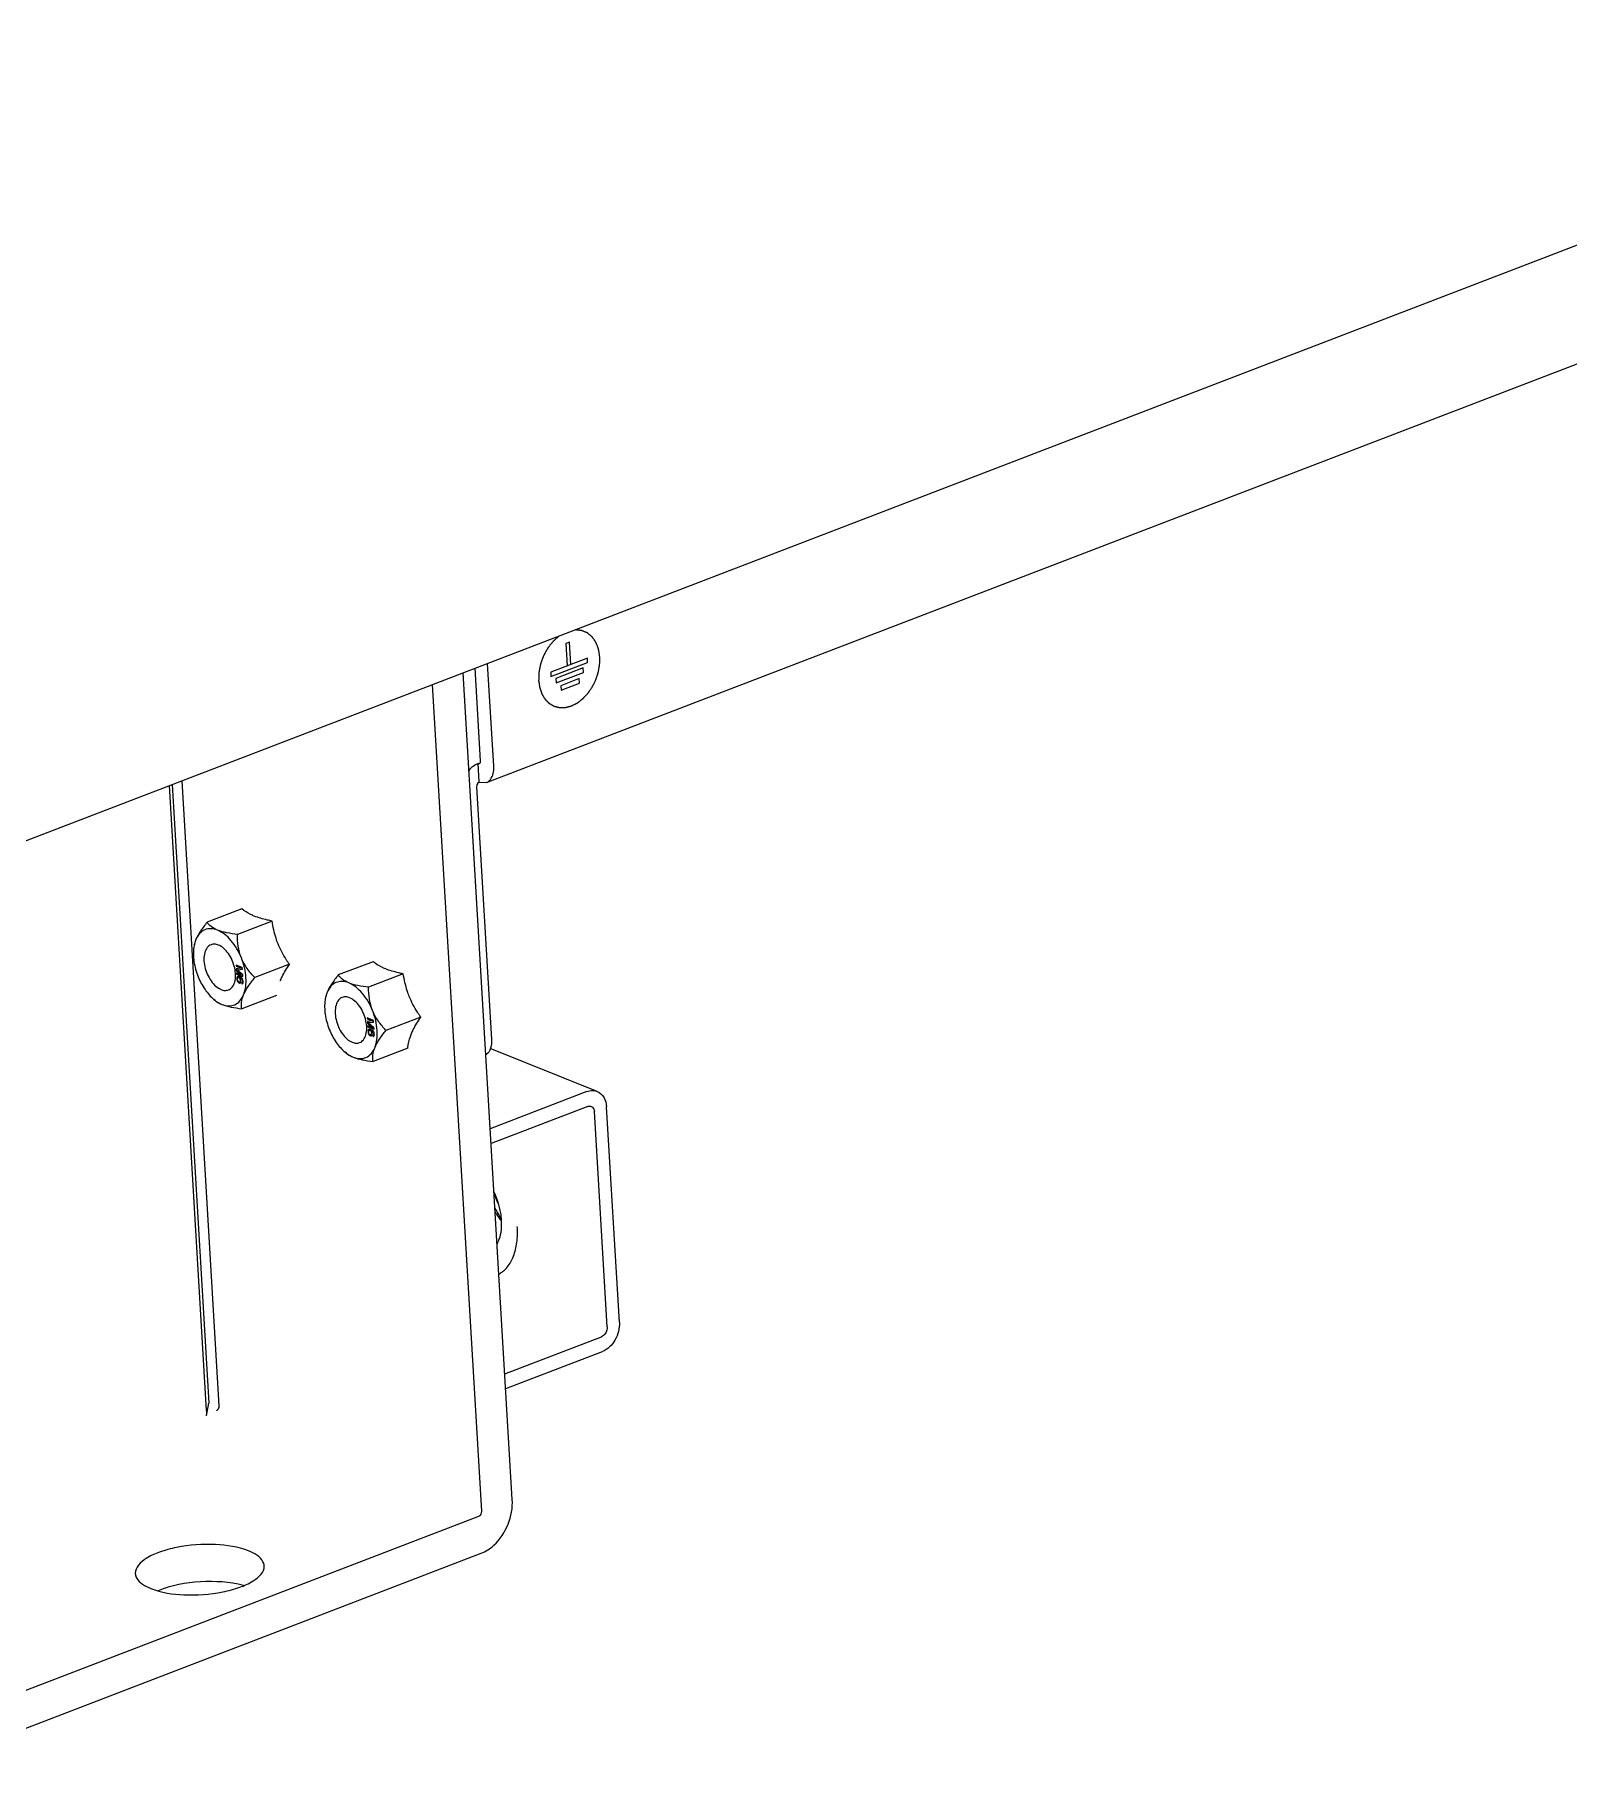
# Model space of a CAD drawing. Header units: inches. Extents: x -4705 to 38647, y 7098 to 31800.
# Drawn here: x 18490.3 to 18642.4, y 23756.8 to 23927.7 of the extents above; entities that cross this region are included whole.
import ezdxf

# ---------------------------------------------------------------- set-up
doc = ezdxf.new("R2010")
doc.units = ezdxf.units.IN
doc.header["$LTSCALE"] = 10
doc.header["$MEASUREMENT"] = 0
doc.layers.get('0').update_dxf_attribs({"lineweight": 0})

msp = doc.modelspace()

# ---------------------------------------------------------------- linework, layer by layer
at = {"color": 7, "linetype": 'Continuous'}
for p, q in [((19137.37, 24096.551), (18486.401, 23846.589)), ((18535.144, 23853.552), (19063.677, 24056.501)), ((18543.359, 23867.464), (18542.995, 23867.324)), ((18542.995, 23867.324), (18543.126, 23865.115)), ((18543.49, 23865.255), (18543.359, 23867.464)), ((18534.543, 23855.688), (18533.998, 23864.866)), ((18535.844, 23855.165), (18535.239, 23865.343)), ((18545.126, 23865.884), (18541.49, 23864.487)), ((18541.516, 23864.045), (18545.153, 23865.442)), ((18544.72, 23864.899), (18541.992, 23863.852)), ((18544.746, 23864.457), (18544.72, 23864.899)), ((18545.153, 23865.442), (18545.126, 23865.884)), ((18534.656, 23781.286), (18529.784, 23863.248)), ((18537.687, 23782.45), (18532.815, 23864.412)), ((18541.49, 23864.487), (18541.516, 23864.045)), ((18541.992, 23863.852), (18542.019, 23863.41)), ((18542.019, 23863.41), (18544.746, 23864.457)), ((18544.318, 23863.841), (18542.499, 23863.143)), ((18542.499, 23863.143), (18542.526, 23862.701)), ((18542.526, 23862.701), (18544.344, 23863.399)), ((18544.344, 23863.399), (18544.318, 23863.841)), ((18534.305, 23855.425), (18534.427, 23855.42)), ((18534.415, 23853.584), (18534.305, 23855.425)), ((18534.427, 23855.42), (18534.52, 23855.518)), ((18534.52, 23855.518), (18534.543, 23855.688)), ((18507.386, 23791.264), (18503.703, 23853.233)), ((18503.974, 23853.337), (18507.62, 23791.99)), ((18508.641, 23791.746), (18504.958, 23853.715)), ((18534.133, 23853.1), (18535.621, 23828.067)), ((18534.415, 23853.584), (18535.144, 23853.552)), ((18510.872, 23841.009), (18507.434, 23839.688)), ((18513.876, 23839.801), (18510.438, 23838.48)), ((18523.88, 23835.778), (18520.441, 23834.458)), ((18510.922, 23835.186), (18510.298, 23835.437)), ((18510.298, 23835.437), (18510.305, 23835.327)), ((18510.305, 23835.327), (18510.317, 23835.331)), ((18510.305, 23835.327), (18510.796, 23835.129)), ((18510.311, 23835.432), (18510.317, 23835.331)), ((18510.317, 23835.331), (18510.808, 23835.134)), ((18510.796, 23835.129), (18510.32, 23835.069)), ((18510.32, 23835.069), (18510.329, 23834.922)), ((18510.329, 23834.922), (18510.341, 23834.926)), ((18510.329, 23834.922), (18510.835, 23834.466)), ((18510.332, 23835.07), (18510.341, 23834.926)), ((18510.341, 23834.926), (18510.848, 23834.471)), ((18510.835, 23834.466), (18510.344, 23834.664)), ((18510.344, 23834.664), (18510.35, 23834.554)), ((18510.35, 23834.554), (18510.363, 23834.558)), ((18510.35, 23834.554), (18510.975, 23834.303)), ((18510.357, 23834.659), (18510.363, 23834.558)), ((18510.363, 23834.558), (18510.974, 23834.312)), ((18510.385, 23834.198), (18510.377, 23834.112)), ((18510.377, 23834.112), (18510.389, 23834.116)), ((18510.377, 23834.112), (18510.382, 23834.02)), ((18510.382, 23834.02), (18510.394, 23834.024)), ((18510.382, 23834.02), (18510.401, 23833.922)), ((18510.419, 23834.275), (18510.385, 23834.198)), ((18510.385, 23834.198), (18510.397, 23834.203)), ((18510.397, 23834.203), (18510.389, 23834.116)), ((18510.389, 23834.116), (18510.394, 23834.024)), ((18510.391, 23834.969), (18510.932, 23835.02)), ((18510.391, 23834.969), (18510.403, 23834.973)), ((18510.965, 23834.468), (18510.391, 23834.969)), ((18510.394, 23834.024), (18510.413, 23833.927)), ((18510.431, 23834.279), (18510.397, 23834.203)), ((18510.401, 23833.922), (18510.413, 23833.927)), ((18510.401, 23833.922), (18510.446, 23833.814)), ((18510.403, 23834.973), (18510.932, 23835.024)), ((18510.413, 23833.927), (18510.458, 23833.819)), ((18510.469, 23834.308), (18510.419, 23834.275)), ((18510.419, 23834.275), (18510.431, 23834.279)), ((18510.476, 23834.309), (18510.431, 23834.279)), ((18510.442, 23834.104), (18510.452, 23834.153)), ((18510.45, 23833.975), (18510.442, 23834.104)), ((18510.466, 23833.914), (18510.45, 23833.975)), ((18510.452, 23834.153), (18510.475, 23834.198)), ((18510.496, 23833.848), (18510.466, 23833.914)), ((18510.533, 23834.318), (18510.469, 23834.308)), ((18510.475, 23834.198), (18510.513, 23834.219)), ((18510.513, 23834.219), (18510.525, 23834.223)), ((18510.513, 23834.219), (18510.552, 23834.221)), ((18510.525, 23834.223), (18510.564, 23834.226)), ((18510.625, 23834.299), (18510.533, 23834.318)), ((18510.552, 23834.221), (18510.564, 23834.226)), ((18510.552, 23834.221), (18510.592, 23834.205)), ((18510.564, 23834.226), (18510.604, 23834.21)), ((18510.592, 23834.205), (18510.604, 23834.21)), ((18510.592, 23834.205), (18510.633, 23834.171)), ((18510.604, 23834.21), (18510.645, 23834.175)), ((18510.718, 23834.262), (18510.625, 23834.299)), ((18510.633, 23834.171), (18510.645, 23834.175)), ((18510.633, 23834.171), (18510.661, 23834.123)), ((18510.645, 23834.175), (18510.673, 23834.128)), ((18510.661, 23834.123), (18510.673, 23834.128)), ((18510.661, 23834.123), (18510.691, 23834.057)), ((18510.673, 23834.128), (18510.703, 23834.062)), ((18510.691, 23834.057), (18510.703, 23834.062)), ((18510.691, 23834.057), (18510.708, 23833.997)), ((18510.697, 23834.181), (18510.709, 23834.185)), ((18510.697, 23834.181), (18510.723, 23834.17)), ((18510.756, 23834.049), (18510.697, 23834.181)), ((18510.703, 23834.062), (18510.72, 23834.001)), ((18510.708, 23833.997), (18510.72, 23834.001)), ((18510.708, 23833.997), (18510.715, 23833.868)), ((18510.709, 23834.185), (18510.735, 23834.175)), ((18510.812, 23834.206), (18510.718, 23834.262)), ((18510.72, 23834.001), (18510.728, 23833.872)), ((18510.723, 23834.17), (18510.735, 23834.175)), ((18510.723, 23834.17), (18510.804, 23834.12)), ((18510.735, 23834.175), (18510.816, 23834.124)), ((18510.775, 23833.952), (18510.756, 23834.049)), ((18510.781, 23833.86), (18510.775, 23833.952)), ((18510.796, 23835.129), (18510.808, 23835.134)), ((18510.804, 23834.12), (18510.816, 23834.124)), ((18510.804, 23834.12), (18510.845, 23834.085)), ((18510.881, 23834.143), (18510.812, 23834.206)), ((18510.816, 23834.124), (18510.857, 23834.09)), ((18510.835, 23834.466), (18510.848, 23834.471)), ((18510.845, 23834.085), (18510.857, 23834.09)), ((18510.845, 23834.085), (18510.887, 23834.032)), ((18510.857, 23834.09), (18510.899, 23834.037)), ((18510.937, 23834.066), (18510.881, 23834.143)), ((18510.887, 23834.032), (18510.899, 23834.037)), ((18510.887, 23834.032), (18510.917, 23833.966)), ((18510.899, 23834.037), (18510.929, 23833.971)), ((18510.917, 23833.966), (18510.929, 23833.971)), ((18510.917, 23833.966), (18510.934, 23833.906)), ((18510.932, 23835.02), (18510.922, 23835.186)), ((18510.929, 23833.971), (18510.946, 23833.911)), ((18510.934, 23833.906), (18510.946, 23833.911)), ((18510.934, 23833.906), (18510.94, 23833.795)), ((18510.982, 23833.958), (18510.937, 23834.066)), ((18510.946, 23833.911), (18510.952, 23833.8)), ((18510.975, 23834.303), (18510.965, 23834.468)), ((18511.001, 23833.861), (18510.982, 23833.958)), ((18515.597, 23835.516), (18512.158, 23834.195)), ((18526.883, 23834.571), (18523.445, 23833.25)), ((18510.446, 23833.814), (18510.458, 23833.819)), ((18510.446, 23833.814), (18510.503, 23833.738)), ((18510.458, 23833.819), (18510.515, 23833.742)), ((18510.538, 23833.795), (18510.496, 23833.848)), ((18510.503, 23833.738), (18510.515, 23833.742)), ((18510.503, 23833.738), (18510.571, 23833.674)), ((18510.515, 23833.742), (18510.583, 23833.679)), ((18510.579, 23833.761), (18510.538, 23833.795)), ((18510.571, 23833.674), (18510.583, 23833.679)), ((18510.571, 23833.674), (18510.638, 23833.648)), ((18510.619, 23833.745), (18510.579, 23833.761)), ((18510.583, 23833.679), (18510.65, 23833.652)), ((18510.658, 23833.747), (18510.619, 23833.745)), ((18510.638, 23833.648), (18510.702, 23833.658)), ((18510.638, 23833.648), (18510.65, 23833.652)), ((18510.65, 23833.652), (18510.702, 23833.66)), ((18510.682, 23833.773), (18510.658, 23833.747)), ((18510.658, 23833.747), (18510.67, 23833.752)), ((18510.694, 23833.778), (18510.67, 23833.752)), ((18510.705, 23833.818), (18510.682, 23833.773)), ((18510.682, 23833.773), (18510.694, 23833.778)), ((18510.718, 23833.823), (18510.694, 23833.778)), ((18510.702, 23833.658), (18510.739, 23833.697)), ((18510.715, 23833.868), (18510.705, 23833.818)), ((18510.705, 23833.818), (18510.718, 23833.823)), ((18510.715, 23833.868), (18510.728, 23833.872)), ((18510.728, 23833.872), (18510.718, 23833.823)), ((18510.739, 23833.697), (18510.773, 23833.773)), ((18510.773, 23833.773), (18510.781, 23833.86)), ((18510.907, 23833.701), (18510.869, 23833.68)), ((18510.869, 23833.68), (18510.881, 23833.685)), ((18510.869, 23833.68), (18510.875, 23833.588)), ((18510.875, 23833.588), (18510.887, 23833.593)), ((18510.875, 23833.588), (18510.913, 23833.591)), ((18514.314, 23832.438), (18510.875, 23831.118)), ((18510.919, 23833.706), (18510.881, 23833.685)), ((18510.881, 23833.685), (18510.887, 23833.593)), ((18510.887, 23833.593), (18510.92, 23833.595)), ((18510.93, 23833.746), (18510.907, 23833.701)), ((18510.907, 23833.701), (18510.919, 23833.706)), ((18510.913, 23833.591), (18510.963, 23833.624)), ((18510.942, 23833.75), (18510.919, 23833.706)), ((18510.94, 23833.795), (18510.93, 23833.746)), ((18510.93, 23833.746), (18510.942, 23833.75)), ((18510.94, 23833.795), (18510.952, 23833.8)), ((18510.952, 23833.8), (18510.942, 23833.75)), ((18510.963, 23833.624), (18510.998, 23833.7)), ((18510.998, 23833.7), (18511.005, 23833.787)), ((18511.005, 23833.787), (18511.001, 23833.861)), ((18508.23, 23831.929), (18508.11, 23832.028)), ((18523.93, 23829.956), (18523.305, 23830.207)), ((18523.305, 23830.207), (18523.312, 23830.097)), ((18523.312, 23830.097), (18523.324, 23830.101)), ((18523.312, 23830.097), (18523.803, 23829.899)), ((18523.318, 23830.202), (18523.324, 23830.101)), ((18523.324, 23830.101), (18523.816, 23829.904)), ((18523.803, 23829.899), (18523.327, 23829.839)), ((18523.327, 23829.839), (18523.336, 23829.692)), ((18523.336, 23829.692), (18523.348, 23829.696)), ((18523.336, 23829.692), (18523.843, 23829.236)), ((18523.34, 23829.84), (18523.348, 23829.696)), ((18523.348, 23829.696), (18523.855, 23829.241)), ((18523.843, 23829.236), (18523.351, 23829.434)), ((18523.351, 23829.434), (18523.358, 23829.324)), ((18523.358, 23829.324), (18523.37, 23829.328)), ((18523.358, 23829.324), (18523.982, 23829.072)), ((18523.364, 23829.429), (18523.37, 23829.328)), ((18523.37, 23829.328), (18523.982, 23829.082)), ((18523.392, 23828.968), (18523.384, 23828.882)), ((18523.384, 23828.882), (18523.396, 23828.886)), ((18523.384, 23828.882), (18523.39, 23828.79)), ((18523.39, 23828.79), (18523.402, 23828.794)), ((18523.39, 23828.79), (18523.408, 23828.692)), ((18523.426, 23829.044), (18523.392, 23828.968)), ((18523.392, 23828.968), (18523.404, 23828.973)), ((18523.404, 23828.973), (18523.396, 23828.886)), ((18523.396, 23828.886), (18523.402, 23828.794)), ((18523.398, 23829.739), (18523.94, 23829.79)), ((18523.398, 23829.739), (18523.41, 23829.743)), ((18523.972, 23829.238), (18523.398, 23829.739)), ((18523.402, 23828.794), (18523.42, 23828.697)), ((18523.438, 23829.049), (18523.404, 23828.973)), ((18523.41, 23829.743), (18523.939, 23829.794)), ((18523.476, 23829.078), (18523.426, 23829.044)), ((18523.426, 23829.044), (18523.438, 23829.049)), ((18523.483, 23829.079), (18523.438, 23829.049)), ((18523.449, 23828.873), (18523.459, 23828.923)), ((18523.457, 23828.745), (18523.449, 23828.873)), ((18523.459, 23828.923), (18523.483, 23828.968)), ((18523.54, 23829.088), (18523.476, 23829.078)), ((18523.483, 23828.968), (18523.52, 23828.989)), ((18523.52, 23828.989), (18523.533, 23828.993)), ((18523.52, 23828.989), (18523.559, 23828.991)), ((18523.533, 23828.993), (18523.571, 23828.996)), ((18523.632, 23829.069), (18523.54, 23829.088)), ((18523.559, 23828.991), (18523.571, 23828.996)), ((18523.559, 23828.991), (18523.599, 23828.975)), ((18523.571, 23828.996), (18523.611, 23828.98)), ((18523.599, 23828.975), (18523.611, 23828.98)), ((18523.599, 23828.975), (18523.64, 23828.941)), ((18523.611, 23828.98), (18523.652, 23828.945)), ((18523.725, 23829.032), (18523.632, 23829.069)), ((18523.64, 23828.941), (18523.652, 23828.945)), ((18523.64, 23828.941), (18523.669, 23828.893)), ((18523.652, 23828.945), (18523.681, 23828.898)), ((18523.669, 23828.893), (18523.681, 23828.898)), ((18523.669, 23828.893), (18523.699, 23828.827)), ((18523.681, 23828.898), (18523.711, 23828.832)), ((18523.699, 23828.827), (18523.711, 23828.832)), ((18523.699, 23828.827), (18523.715, 23828.767)), ((18523.704, 23828.951), (18523.716, 23828.955)), ((18523.704, 23828.951), (18523.731, 23828.94)), ((18523.764, 23828.819), (18523.704, 23828.951)), ((18523.711, 23828.832), (18523.727, 23828.771)), ((18523.715, 23828.767), (18523.727, 23828.771)), ((18523.715, 23828.767), (18523.723, 23828.638)), ((18523.716, 23828.955), (18523.743, 23828.945)), ((18523.819, 23828.976), (18523.725, 23829.032)), ((18523.727, 23828.771), (18523.735, 23828.642)), ((18523.731, 23828.94), (18523.743, 23828.945)), ((18523.731, 23828.94), (18523.812, 23828.89)), ((18523.743, 23828.945), (18523.824, 23828.894)), ((18523.783, 23828.722), (18523.764, 23828.819)), ((18523.803, 23829.899), (18523.816, 23829.904)), ((18523.812, 23828.89), (18523.824, 23828.894)), ((18523.812, 23828.89), (18523.852, 23828.855)), ((18523.888, 23828.913), (18523.819, 23828.976)), ((18523.824, 23828.894), (18523.865, 23828.86)), ((18523.843, 23829.236), (18523.855, 23829.241)), ((18523.852, 23828.855), (18523.865, 23828.86)), ((18523.852, 23828.855), (18523.895, 23828.802)), ((18523.865, 23828.86), (18523.907, 23828.807)), ((18523.944, 23828.836), (18523.888, 23828.913)), ((18523.895, 23828.802), (18523.907, 23828.807)), ((18523.895, 23828.802), (18523.924, 23828.736)), ((18523.907, 23828.807), (18523.937, 23828.741)), ((18523.94, 23829.79), (18523.93, 23829.956)), ((18523.99, 23828.728), (18523.944, 23828.836)), ((18523.982, 23829.072), (18523.972, 23829.238)), ((18528.604, 23830.285), (18525.166, 23828.965)), ((18523.408, 23828.692), (18523.42, 23828.697)), ((18523.408, 23828.692), (18523.454, 23828.584)), ((18523.42, 23828.697), (18523.466, 23828.589)), ((18523.454, 23828.584), (18523.466, 23828.589)), ((18523.454, 23828.584), (18523.51, 23828.508)), ((18523.474, 23828.684), (18523.457, 23828.745)), ((18523.466, 23828.589), (18523.522, 23828.512)), ((18523.504, 23828.618), (18523.474, 23828.684)), ((18523.546, 23828.565), (18523.504, 23828.618)), ((18523.51, 23828.508), (18523.522, 23828.512)), ((18523.51, 23828.508), (18523.579, 23828.444)), ((18523.522, 23828.512), (18523.591, 23828.449)), ((18523.586, 23828.531), (18523.546, 23828.565)), ((18523.579, 23828.444), (18523.591, 23828.449)), ((18523.579, 23828.444), (18523.645, 23828.417)), ((18523.626, 23828.515), (18523.586, 23828.531)), ((18523.591, 23828.449), (18523.657, 23828.422)), ((18523.665, 23828.517), (18523.626, 23828.515)), ((18523.645, 23828.417), (18523.709, 23828.428)), ((18523.645, 23828.417), (18523.657, 23828.422)), ((18523.657, 23828.422), (18523.709, 23828.43)), ((18523.689, 23828.543), (18523.665, 23828.517)), ((18523.665, 23828.517), (18523.677, 23828.522)), ((18523.702, 23828.548), (18523.677, 23828.522)), ((18523.713, 23828.588), (18523.689, 23828.543)), ((18523.689, 23828.543), (18523.702, 23828.548)), ((18523.725, 23828.593), (18523.702, 23828.548)), ((18523.709, 23828.428), (18523.746, 23828.467)), ((18523.723, 23828.638), (18523.713, 23828.588)), ((18523.713, 23828.588), (18523.725, 23828.593)), ((18523.723, 23828.638), (18523.735, 23828.642)), ((18523.735, 23828.642), (18523.725, 23828.593)), ((18523.746, 23828.467), (18523.78, 23828.543)), ((18523.78, 23828.543), (18523.788, 23828.629)), ((18523.788, 23828.629), (18523.783, 23828.722)), ((18523.914, 23828.471), (18523.877, 23828.45)), ((18523.877, 23828.45), (18523.889, 23828.455)), ((18523.877, 23828.45), (18523.882, 23828.358)), ((18523.882, 23828.358), (18523.894, 23828.363)), ((18523.882, 23828.358), (18523.921, 23828.361)), ((18527.321, 23827.208), (18523.883, 23825.888)), ((18523.926, 23828.476), (18523.889, 23828.455)), ((18523.889, 23828.455), (18523.894, 23828.363)), ((18523.894, 23828.363), (18523.927, 23828.365)), ((18523.938, 23828.516), (18523.914, 23828.471)), ((18523.914, 23828.471), (18523.926, 23828.476)), ((18523.921, 23828.361), (18523.971, 23828.394)), ((18523.924, 23828.736), (18523.937, 23828.741)), ((18523.924, 23828.736), (18523.941, 23828.676)), ((18523.95, 23828.52), (18523.926, 23828.476)), ((18523.937, 23828.741), (18523.953, 23828.68)), ((18523.948, 23828.565), (18523.938, 23828.516)), ((18523.938, 23828.516), (18523.95, 23828.52)), ((18523.941, 23828.676), (18523.953, 23828.68)), ((18523.941, 23828.676), (18523.948, 23828.565)), ((18523.948, 23828.565), (18523.96, 23828.57)), ((18523.96, 23828.57), (18523.95, 23828.52)), ((18523.953, 23828.68), (18523.96, 23828.57)), ((18523.971, 23828.394), (18524.005, 23828.47)), ((18524.008, 23828.631), (18523.99, 23828.728)), ((18524.005, 23828.47), (18524.013, 23828.557)), ((18524.013, 23828.557), (18524.008, 23828.631)), ((18546.11, 23822.909), (18535.504, 23827.173)), ((18521.237, 23826.699), (18521.118, 23826.798)), ((18545.083, 23822.891), (18535.501, 23819.212)), ((18545.17, 23821.418), (18535.589, 23817.739)), ((18547.089, 23799.563), (18545.82, 23820.915)), ((18548.302, 23800.029), (18547.033, 23821.38)), ((18536.946, 23794.915), (18546.527, 23798.594)), ((18537.033, 23793.443), (18546.615, 23797.122)), ((18507.377, 23790.74), (18507.62, 23791.99)), ((18481.382, 23760.453), (18534.375, 23780.802)), ((18481.601, 23756.772), (18534.594, 23777.12))]:
    msp.add_line(p, q, dxfattribs=at)
msp.add_lwpolyline([(18534.415, 23853.584), (18534.266, 23853.477), (18534.163, 23853.299), (18534.133, 23853.1)], dxfattribs=at)
for centre, radius, start, end in [((18543.656, 23815.299), 8.166, 197.53213, 206.77501), ((18541.53, 23814.087), 6.354, 218.80573, 219.37277)]:
    msp.add_arc(centre, radius, start, end, dxfattribs=at)
for points, knots in [([(18546.36, 23865.981), (18546.346, 23866.076), (18546.324, 23866.219), (18546.298, 23866.386), (18546.283, 23866.482), (18546.272, 23866.553), (18546.261, 23866.625), (18546.253, 23866.679), (18546.247, 23866.714), (18546.245, 23866.729), (18546.243, 23866.741), (18546.24, 23866.752), (18546.233, 23866.77), (18546.223, 23866.797), (18546.207, 23866.839), (18546.187, 23866.892), (18546.156, 23866.976), (18546.116, 23867.081), (18546.076, 23867.186), (18546.045, 23867.27), (18546.025, 23867.323), (18546.009, 23867.365), (18545.999, 23867.391), (18545.992, 23867.41), (18545.988, 23867.42), (18545.982, 23867.428), (18545.974, 23867.439), (18545.957, 23867.465), (18545.93, 23867.504), (18545.895, 23867.556), (18545.859, 23867.607), (18545.812, 23867.676), (18545.765, 23867.746), (18545.718, 23867.815), (18545.688, 23867.858), (18545.665, 23867.892), (18545.647, 23867.918), (18545.632, 23867.94), (18545.622, 23867.955), (18545.616, 23867.963), (18545.612, 23867.97), (18545.606, 23867.974), (18545.598, 23867.981), (18545.585, 23867.992), (18545.565, 23868.008), (18545.542, 23868.027), (18545.511, 23868.053), (18545.473, 23868.085), (18545.427, 23868.124), (18545.381, 23868.162), (18545.334, 23868.201), (18545.288, 23868.239), (18545.242, 23868.277), (18545.196, 23868.316), (18545.161, 23868.345), (18545.138, 23868.364), (18545.128, 23868.372), (18545.121, 23868.379), (18545.112, 23868.383), (18545.097, 23868.389), (18545.074, 23868.399), (18545.039, 23868.413), (18544.994, 23868.432), (18544.923, 23868.461), (18544.834, 23868.498), (18544.745, 23868.535), (18544.674, 23868.565), (18544.63, 23868.583), (18544.594, 23868.598), (18544.572, 23868.607), (18544.556, 23868.614), (18544.547, 23868.617), (18544.537, 23868.617), (18544.525, 23868.619), (18544.495, 23868.621), (18544.451, 23868.625), (18544.391, 23868.631), (18544.332, 23868.636), (18544.253, 23868.644), (18544.114, 23868.657), (18543.996, 23868.668), (18543.916, 23868.675)], [0, 0, 0, 0, 0.0625, 0.09375, 0.109375, 0.125, 0.140625, 0.15625, 0.1601562, 0.1640625, 0.1660156, 0.1679688, 0.171875, 0.1796875, 0.1875, 0.203125, 0.21875, 0.25, 0.28125, 0.296875, 0.3125, 0.3203125, 0.328125, 0.3320312, 0.3339844, 0.3359375, 0.3398438, 0.34375, 0.359375, 0.375, 0.390625, 0.40625, 0.4375, 0.453125, 0.46875, 0.4765625, 0.484375, 0.4921875, 0.4960938, 0.4980469, 0.5, 0.5019531, 0.5039062, 0.5078125, 0.515625, 0.5234375, 0.53125, 0.546875, 0.5625, 0.578125, 0.59375, 0.609375, 0.625, 0.640625, 0.65625, 0.6601562, 0.6640625, 0.6660156, 0.6679688, 0.671875, 0.6796875, 0.6875, 0.703125, 0.71875, 0.75, 0.78125, 0.796875, 0.8125, 0.8203125, 0.828125, 0.8320312, 0.8339844, 0.8359375, 0.8398438, 0.84375, 0.859375, 0.875, 0.890625, 0.90625, 0.9375, 1, 1, 1, 1]), ([(18542.321, 23868.062), (18542.247, 23867.997), (18542.136, 23867.898), (18542.007, 23867.784), (18541.933, 23867.718), (18541.877, 23867.669), (18541.822, 23867.619), (18541.78, 23867.583), (18541.752, 23867.558), (18541.738, 23867.546), (18541.725, 23867.533), (18541.709, 23867.512), (18541.689, 23867.487), (18541.656, 23867.446), (18541.616, 23867.395), (18541.551, 23867.313), (18541.471, 23867.212), (18541.39, 23867.11), (18541.325, 23867.028), (18541.285, 23866.977), (18541.252, 23866.937), (18541.232, 23866.911), (18541.216, 23866.891), (18541.205, 23866.874), (18541.196, 23866.856), (18541.176, 23866.821), (18541.147, 23866.769), (18541.107, 23866.699), (18541.068, 23866.629), (18541.016, 23866.535), (18540.963, 23866.441), (18540.911, 23866.348), (18540.872, 23866.278), (18540.839, 23866.219), (18540.816, 23866.178), (18540.803, 23866.155), (18540.793, 23866.138), (18540.787, 23866.118), (18540.777, 23866.093), (18540.76, 23866.047), (18540.736, 23865.983), (18540.708, 23865.906), (18540.67, 23865.803), (18540.632, 23865.7), (18540.594, 23865.597), (18540.566, 23865.52), (18540.537, 23865.443), (18540.516, 23865.385), (18540.501, 23865.346), (18540.494, 23865.327), (18540.488, 23865.308), (18540.483, 23865.282), (18540.477, 23865.249), (18540.466, 23865.197), (18540.453, 23865.132), (18540.433, 23865.028), (18540.407, 23864.897), (18540.381, 23864.767), (18540.36, 23864.663), (18540.347, 23864.598), (18540.337, 23864.546), (18540.331, 23864.513), (18540.325, 23864.487), (18540.324, 23864.468), (18540.323, 23864.448), (18540.322, 23864.409), (18540.32, 23864.351), (18540.318, 23864.274), (18540.316, 23864.196), (18540.312, 23864.093), (18540.307, 23863.912), (18540.302, 23863.757), (18540.299, 23863.653)], [0, 0, 0, 0, 0.0625, 0.09375, 0.109375, 0.125, 0.140625, 0.15625, 0.1601562, 0.1640625, 0.1679688, 0.171875, 0.1796875, 0.1875, 0.203125, 0.21875, 0.25, 0.28125, 0.296875, 0.3125, 0.3203125, 0.328125, 0.3320312, 0.3359375, 0.3398438, 0.34375, 0.359375, 0.375, 0.390625, 0.40625, 0.4375, 0.453125, 0.46875, 0.484375, 0.4921875, 0.4960938, 0.5, 0.5039062, 0.5078125, 0.515625, 0.53125, 0.546875, 0.5625, 0.59375, 0.609375, 0.625, 0.640625, 0.65625, 0.6601562, 0.6640625, 0.6679688, 0.671875, 0.6796875, 0.6875, 0.703125, 0.71875, 0.75, 0.78125, 0.796875, 0.8125, 0.8203125, 0.828125, 0.8320312, 0.8359375, 0.8398438, 0.84375, 0.859375, 0.875, 0.890625, 0.90625, 0.9375, 1, 1, 1, 1]), ([(18540.299, 23863.653), (18540.308, 23863.596), (18540.324, 23863.48), (18540.345, 23863.336), (18540.362, 23863.22), (18540.372, 23863.148), (18540.381, 23863.091), (18540.387, 23863.047), (18540.392, 23863.011), (18540.396, 23862.986), (18540.398, 23862.972), (18540.399, 23862.96), (18540.403, 23862.951), (18540.407, 23862.938), (18540.415, 23862.915), (18540.426, 23862.883), (18540.439, 23862.844), (18540.457, 23862.792), (18540.479, 23862.727), (18540.505, 23862.65), (18540.532, 23862.572), (18540.554, 23862.507), (18540.572, 23862.455), (18540.585, 23862.416), (18540.596, 23862.384), (18540.604, 23862.361), (18540.608, 23862.348), (18540.611, 23862.338), (18540.616, 23862.33), (18540.623, 23862.319), (18540.634, 23862.3), (18540.651, 23862.273), (18540.67, 23862.24), (18540.697, 23862.196), (18540.73, 23862.141), (18540.769, 23862.075), (18540.808, 23862.009), (18540.841, 23861.954), (18540.868, 23861.91), (18540.887, 23861.877), (18540.904, 23861.849), (18540.915, 23861.83), (18540.922, 23861.819), (18540.926, 23861.81), (18540.933, 23861.804), (18540.942, 23861.795), (18540.957, 23861.78), (18540.979, 23861.758), (18541.005, 23861.732), (18541.039, 23861.697), (18541.082, 23861.653), (18541.134, 23861.601), (18541.186, 23861.549), (18541.229, 23861.505), (18541.264, 23861.47), (18541.29, 23861.444), (18541.311, 23861.422), (18541.326, 23861.406), (18541.335, 23861.398), (18541.341, 23861.391), (18541.349, 23861.387), (18541.359, 23861.381), (18541.377, 23861.371), (18541.402, 23861.356), (18541.432, 23861.339), (18541.473, 23861.315), (18541.523, 23861.286), (18541.584, 23861.251), (18541.644, 23861.216), (18541.695, 23861.187), (18541.735, 23861.163), (18541.765, 23861.146), (18541.791, 23861.131), (18541.808, 23861.121), (18541.818, 23861.115), (18541.826, 23861.11), (18541.834, 23861.109), (18541.845, 23861.106), (18541.865, 23861.101), (18541.893, 23861.093), (18541.927, 23861.085), (18541.972, 23861.073), (18542.029, 23861.059), (18542.097, 23861.041), (18542.164, 23861.024), (18542.221, 23861.009), (18542.266, 23860.998), (18542.3, 23860.989), (18542.328, 23860.982), (18542.347, 23860.976), (18542.359, 23860.974), (18542.367, 23860.971), (18542.376, 23860.972), (18542.388, 23860.972), (18542.409, 23860.972), (18542.439, 23860.972), (18542.476, 23860.973), (18542.524, 23860.973), (18542.584, 23860.974), (18542.656, 23860.975), (18542.729, 23860.976), (18542.789, 23860.977), (18542.837, 23860.977), (18542.873, 23860.978), (18542.903, 23860.978), (18542.924, 23860.978), (18542.936, 23860.979), (18542.945, 23860.978), (18542.955, 23860.981), (18542.967, 23860.984), (18542.989, 23860.99), (18543.021, 23860.998), (18543.058, 23861.008), (18543.109, 23861.021), (18543.172, 23861.038), (18543.247, 23861.057), (18543.322, 23861.077), (18543.385, 23861.093), (18543.436, 23861.106), (18543.473, 23861.116), (18543.505, 23861.125), (18543.527, 23861.13), (18543.539, 23861.134), (18543.549, 23861.135), (18543.558, 23861.141), (18543.57, 23861.147), (18543.591, 23861.158), (18543.622, 23861.173), (18543.658, 23861.191), (18543.707, 23861.216), (18543.768, 23861.247), (18543.841, 23861.284), (18543.914, 23861.321), (18543.975, 23861.352), (18544.024, 23861.377), (18544.06, 23861.395), (18544.091, 23861.411), (18544.112, 23861.421), (18544.124, 23861.428), (18544.133, 23861.431), (18544.142, 23861.439), (18544.153, 23861.447), (18544.174, 23861.463), (18544.202, 23861.485), (18544.237, 23861.512), (18544.283, 23861.547), (18544.341, 23861.591), (18544.41, 23861.645), (18544.479, 23861.698), (18544.537, 23861.742), (18544.583, 23861.777), (18544.618, 23861.804), (18544.647, 23861.826), (18544.667, 23861.842), (18544.678, 23861.851), (18544.687, 23861.857), (18544.695, 23861.866), (18544.705, 23861.877), (18544.724, 23861.896), (18544.75, 23861.924), (18544.781, 23861.958), (18544.823, 23862.003), (18544.875, 23862.059), (18544.938, 23862.126), (18545.001, 23862.193), (18545.053, 23862.249), (18545.095, 23862.294), (18545.126, 23862.328), (18545.153, 23862.356), (18545.173, 23862.378), (18545.19, 23862.394), (18545.203, 23862.415), (18545.221, 23862.442), (18545.244, 23862.475), (18545.271, 23862.515), (18545.308, 23862.569), (18545.354, 23862.636), (18545.408, 23862.716), (18545.463, 23862.796), (18545.518, 23862.876), (18545.564, 23862.943), (18545.596, 23862.99), (18545.614, 23863.017), (18545.628, 23863.036), (18545.638, 23863.059), (18545.653, 23863.088), (18545.677, 23863.139), (18545.713, 23863.212), (18545.756, 23863.299), (18545.799, 23863.387), (18545.842, 23863.474), (18545.884, 23863.561), (18545.92, 23863.634), (18545.945, 23863.685), (18545.959, 23863.715), (18545.971, 23863.736), (18545.977, 23863.76), (18545.988, 23863.79), (18546.005, 23863.844), (18546.03, 23863.921), (18546.061, 23864.014), (18546.091, 23864.107), (18546.121, 23864.199), (18546.151, 23864.292), (18546.176, 23864.369), (18546.194, 23864.423), (18546.204, 23864.454), (18546.213, 23864.477), (18546.216, 23864.5), (18546.222, 23864.532), (18546.231, 23864.587), (18546.245, 23864.665), (18546.261, 23864.759), (18546.278, 23864.854), (18546.294, 23864.948), (18546.311, 23865.042), (18546.325, 23865.12), (18546.334, 23865.175), (18546.339, 23865.207), (18546.345, 23865.23), (18546.344, 23865.254), (18546.345, 23865.285), (18546.346, 23865.34), (18546.348, 23865.418), (18546.35, 23865.512), (18546.353, 23865.637), (18546.356, 23865.793), (18546.359, 23865.918), (18546.36, 23865.981)], [0, 0, 0, 0, 0.015625, 0.03125, 0.0390625, 0.046875, 0.0507812, 0.0546875, 0.0585938, 0.0605469, 0.0615234, 0.0625, 0.0634766, 0.0644531, 0.0664062, 0.0703125, 0.0742188, 0.078125, 0.0859375, 0.09375, 0.1015625, 0.109375, 0.1132812, 0.1171875, 0.1210938, 0.1230469, 0.1240234, 0.125, 0.1259766, 0.1269531, 0.1289062, 0.1328125, 0.1367188, 0.140625, 0.1484375, 0.15625, 0.1640625, 0.171875, 0.1757812, 0.1796875, 0.1835938, 0.1855469, 0.1865234, 0.1875, 0.1884766, 0.1894531, 0.1914062, 0.1953125, 0.1992188, 0.203125, 0.2109375, 0.21875, 0.2265625, 0.234375, 0.2382812, 0.2421875, 0.2460938, 0.2480469, 0.2490234, 0.25, 0.2509766, 0.2519531, 0.2539062, 0.2578125, 0.2617188, 0.265625, 0.2734375, 0.28125, 0.2890625, 0.296875, 0.3007812, 0.3046875, 0.3085938, 0.3105469, 0.3115234, 0.3125, 0.3134766, 0.3144531, 0.3164062, 0.3203125, 0.3242188, 0.328125, 0.3359375, 0.34375, 0.3515625, 0.359375, 0.3632812, 0.3671875, 0.3710938, 0.3730469, 0.3740234, 0.375, 0.3759766, 0.3769531, 0.3789062, 0.3828125, 0.3867188, 0.390625, 0.3984375, 0.40625, 0.4140625, 0.421875, 0.4257812, 0.4296875, 0.4335938, 0.4355469, 0.4365234, 0.4375, 0.4384766, 0.4394531, 0.4414062, 0.4453125, 0.4492188, 0.453125, 0.4609375, 0.46875, 0.4765625, 0.484375, 0.4882812, 0.4921875, 0.4960938, 0.4980469, 0.4990234, 0.5, 0.5009766, 0.5019531, 0.5039062, 0.5078125, 0.5117188, 0.515625, 0.5234375, 0.53125, 0.5390625, 0.546875, 0.5507812, 0.5546875, 0.5585938, 0.5605469, 0.5615234, 0.5625, 0.5634766, 0.5644531, 0.5664062, 0.5703125, 0.5742188, 0.578125, 0.5859375, 0.59375, 0.6015625, 0.609375, 0.6132812, 0.6171875, 0.6210938, 0.6230469, 0.6240234, 0.625, 0.6259766, 0.6269531, 0.6289062, 0.6328125, 0.6367188, 0.640625, 0.6484375, 0.65625, 0.6640625, 0.671875, 0.6757812, 0.6796875, 0.6835938, 0.6855469, 0.6875, 0.6894531, 0.6914062, 0.6953125, 0.6992188, 0.703125, 0.7109375, 0.71875, 0.7265625, 0.734375, 0.7421875, 0.7460938, 0.7480469, 0.75, 0.7519531, 0.7539062, 0.7578125, 0.765625, 0.7734375, 0.78125, 0.7890625, 0.796875, 0.8046875, 0.8085938, 0.8105469, 0.8125, 0.8144531, 0.8164062, 0.8203125, 0.828125, 0.8359375, 0.84375, 0.8515625, 0.859375, 0.8671875, 0.8710938, 0.8730469, 0.875, 0.8769531, 0.8789062, 0.8828125, 0.890625, 0.8984375, 0.90625, 0.9140625, 0.921875, 0.9296875, 0.9335938, 0.9355469, 0.9375, 0.9394531, 0.9414062, 0.9453125, 0.953125, 0.9609375, 0.96875, 0.984375, 1, 1, 1, 1]), ([(18535.144, 23853.553), (18535.534, 23853.7), (18535.851, 23854.39), (18535.855, 23854.979), (18535.844, 23855.165)], [0, 0, 0, 0, 0.6904895, 1, 1, 1, 1]), ([(18512.103, 23840.301), (18511.981, 23840.35), (18511.546, 23840.541), (18511.139, 23840.795), (18510.872, 23841.009)], [0, 0, 0, 0, 0.2782646, 1, 1, 1, 1]), ([(18507.434, 23839.688), (18507.205, 23839.406), (18506.791, 23838.861), (18506.447, 23838.265), (18506.323, 23837.97)], [0, 0, 0, 0, 0.5311684, 1, 1, 1, 1]), ([(18508.467, 23838.904), (18508.256, 23838.989), (18507.825, 23839.095), (18507.173, 23838.979), (18506.64, 23838.575), (18506.413, 23838.185), (18506.323, 23837.97)], [0, 0, 0, 0, 0.2598301, 0.4948625, 0.732871, 1, 1, 1, 1]), ([(18508.467, 23838.904), (18508.239, 23838.996), (18507.844, 23839.203), (18507.54, 23839.529), (18507.434, 23839.688)], [0, 0, 0, 0, 0.5618411, 1, 1, 1, 1]), ([(18513.876, 23839.801), (18513.715, 23839.834), (18513.115, 23839.964), (18512.521, 23840.133), (18512.103, 23840.301)], [0, 0, 0, 0, 0.2670654, 1, 1, 1, 1]), ([(18514.466, 23837.554), (18514.393, 23837.735), (18514.129, 23838.465), (18513.963, 23839.227), (18513.876, 23839.801)], [0, 0, 0, 0, 0.2517076, 1, 1, 1, 1]), ([(18506.323, 23837.97), (18506.299, 23837.912), (18506.207, 23837.667), (18506.149, 23837.409), (18506.12, 23837.212)], [0, 0, 0, 0, 0.2374422, 1, 1, 1, 1]), ([(18506.323, 23837.97), (18506.299, 23837.913), (18506.218, 23837.701), (18506.159, 23837.48), (18506.135, 23837.316)], [0, 0, 0, 0, 0.2710474, 1, 1, 1, 1]), ([(18507.825, 23837.464), (18507.678, 23837.407), (18507.395, 23837.182), (18507.162, 23836.656), (18507.092, 23835.999), (18507.216, 23835.015), (18507.627, 23834.065), (18508.257, 23833.339), (18508.629, 23833.09), (18508.817, 23833.014)], [0, 0, 0, 0, 0.0892684, 0.1935776, 0.3179843, 0.4587759, 0.7519805, 0.8855167, 1, 1, 1, 1]), ([(18508.554, 23837.432), (18508.434, 23837.48), (18508.188, 23837.542), (18507.935, 23837.506), (18507.825, 23837.464)], [0, 0, 0, 0, 0.5248682, 1, 1, 1, 1]), ([(18510.829, 23836.158), (18510.579, 23836.781), (18509.961, 23837.862), (18508.984, 23838.696), (18508.467, 23838.904)], [0, 0, 0, 0, 0.5462239, 1, 1, 1, 1]), ([(18510.438, 23838.48), (18510.08, 23838.521), (18509.414, 23838.615), (18508.758, 23838.787), (18508.467, 23838.904)], [0, 0, 0, 0, 0.5336099, 1, 1, 1, 1]), ([(18509.546, 23832.983), (18509.693, 23833.039), (18509.976, 23833.264), (18510.209, 23833.79), (18510.279, 23834.447), (18510.155, 23835.431), (18509.744, 23836.381), (18509.114, 23837.107), (18508.742, 23837.356), (18508.554, 23837.432)], [0, 0, 0, 0, 0.0892684, 0.1935776, 0.3179843, 0.4587759, 0.7519805, 0.8855167, 1, 1, 1, 1]), ([(18510.829, 23836.158), (18510.68, 23836.528), (18510.479, 23837.299), (18510.435, 23838.09), (18510.438, 23838.48)], [0, 0, 0, 0, 0.5053305, 1, 1, 1, 1]), ([(18515.597, 23835.516), (18515.486, 23835.674), (18515.052, 23836.32), (18514.683, 23837.012), (18514.466, 23837.554)], [0, 0, 0, 0, 0.2490806, 1, 1, 1, 1]), ([(18506.12, 23837.212), (18506.051, 23836.744), (18506.08, 23835.736), (18506.348, 23834.771), (18506.542, 23834.288)], [0, 0, 0, 0, 0.475947, 1, 1, 1, 1]), ([(18511.048, 23832.477), (18511.268, 23833.005), (18511.385, 23834.3), (18511.082, 23835.529), (18510.829, 23836.158)], [0, 0, 0, 0, 0.4578968, 1, 1, 1, 1]), ([(18512.158, 23834.195), (18511.886, 23834.479), (18511.368, 23835.086), (18510.978, 23835.786), (18510.829, 23836.158)], [0, 0, 0, 0, 0.4960097, 1, 1, 1, 1]), ([(18525.111, 23835.071), (18524.988, 23835.12), (18524.554, 23835.311), (18524.147, 23835.565), (18523.88, 23835.778)], [0, 0, 0, 0, 0.2782646, 1, 1, 1, 1]), ([(18506.542, 23834.288), (18506.722, 23833.839), (18507.157, 23833.015), (18507.771, 23832.308), (18508.11, 23832.028)], [0, 0, 0, 0, 0.5240346, 1, 1, 1, 1]), ([(18511.048, 23832.477), (18511.171, 23832.772), (18511.516, 23833.368), (18511.93, 23833.913), (18512.158, 23834.195)], [0, 0, 0, 0, 0.4688316, 1, 1, 1, 1]), ([(18514.685, 23833.873), (18514.741, 23834.007), (18515.003, 23834.577), (18515.331, 23835.114), (18515.597, 23835.516)], [0, 0, 0, 0, 0.232202, 1, 1, 1, 1]), ([(18520.441, 23834.458), (18520.213, 23834.176), (18519.799, 23833.631), (18519.454, 23833.035), (18519.331, 23832.739)], [0, 0, 0, 0, 0.5311684, 1, 1, 1, 1]), ([(18521.474, 23833.674), (18521.246, 23833.766), (18520.852, 23833.973), (18520.547, 23834.299), (18520.441, 23834.458)], [0, 0, 0, 0, 0.5618411, 1, 1, 1, 1]), ([(18526.883, 23834.571), (18526.723, 23834.603), (18526.123, 23834.734), (18525.529, 23834.903), (18525.111, 23835.071)], [0, 0, 0, 0, 0.2670654, 1, 1, 1, 1]), ([(18527.473, 23832.324), (18527.4, 23832.505), (18527.136, 23833.235), (18526.971, 23833.997), (18526.883, 23834.571)], [0, 0, 0, 0, 0.2517076, 1, 1, 1, 1]), ([(18508.817, 23833.014), (18508.937, 23832.966), (18509.183, 23832.904), (18509.436, 23832.94), (18509.546, 23832.983)], [0, 0, 0, 0, 0.5248682, 1, 1, 1, 1]), ([(18508.904, 23831.542), (18509.115, 23831.457), (18509.546, 23831.351), (18510.198, 23831.467), (18510.731, 23831.871), (18510.958, 23832.261), (18511.048, 23832.477)], [0, 0, 0, 0, 0.2598301, 0.4948625, 0.732871, 1, 1, 1, 1]), ([(18510.875, 23831.118), (18510.836, 23831.32), (18510.816, 23831.789), (18510.949, 23832.24), (18511.048, 23832.477)], [0, 0, 0, 0, 0.4451148, 1, 1, 1, 1]), ([(18519.331, 23832.739), (18519.307, 23832.682), (18519.215, 23832.437), (18519.156, 23832.179), (18519.127, 23831.982)], [0, 0, 0, 0, 0.2374422, 1, 1, 1, 1]), ([(18519.331, 23832.739), (18519.307, 23832.683), (18519.225, 23832.471), (18519.167, 23832.25), (18519.143, 23832.086)], [0, 0, 0, 0, 0.2710474, 1, 1, 1, 1]), ([(18521.474, 23833.674), (18521.263, 23833.759), (18520.832, 23833.865), (18520.18, 23833.749), (18519.647, 23833.345), (18519.42, 23832.955), (18519.331, 23832.739)], [0, 0, 0, 0, 0.2598301, 0.4948625, 0.732871, 1, 1, 1, 1]), ([(18520.833, 23832.233), (18520.685, 23832.177), (18520.402, 23831.952), (18520.17, 23831.425), (18520.099, 23830.769), (18520.223, 23829.785), (18520.634, 23828.835), (18521.264, 23828.109), (18521.637, 23827.86), (18521.824, 23827.784)], [0, 0, 0, 0, 0.0892684, 0.1935776, 0.3179843, 0.4587759, 0.7519805, 0.8855167, 1, 1, 1, 1]), ([(18521.562, 23832.202), (18521.441, 23832.25), (18521.196, 23832.312), (18520.942, 23832.276), (18520.833, 23832.233)], [0, 0, 0, 0, 0.5248682, 1, 1, 1, 1]), ([(18523.836, 23830.928), (18523.586, 23831.551), (18522.968, 23832.632), (18521.992, 23833.466), (18521.474, 23833.674)], [0, 0, 0, 0, 0.5462239, 1, 1, 1, 1]), ([(18523.445, 23833.25), (18523.088, 23833.291), (18522.421, 23833.385), (18521.765, 23833.557), (18521.474, 23833.674)], [0, 0, 0, 0, 0.5336099, 1, 1, 1, 1]), ([(18522.553, 23827.752), (18522.7, 23827.809), (18522.984, 23828.034), (18523.216, 23828.56), (18523.287, 23829.217), (18523.162, 23830.201), (18522.752, 23831.151), (18522.122, 23831.877), (18521.749, 23832.126), (18521.562, 23832.202)], [0, 0, 0, 0, 0.0892684, 0.1935776, 0.3179843, 0.4587759, 0.7519805, 0.8855167, 1, 1, 1, 1]), ([(18523.836, 23830.928), (18523.688, 23831.298), (18523.486, 23832.069), (18523.443, 23832.86), (18523.445, 23833.25)], [0, 0, 0, 0, 0.5053305, 1, 1, 1, 1]), ([(18528.604, 23830.285), (18528.493, 23830.444), (18528.059, 23831.09), (18527.691, 23831.782), (18527.473, 23832.324)], [0, 0, 0, 0, 0.2490806, 1, 1, 1, 1]), ([(18508.11, 23832.028), (18508.174, 23831.975), (18508.42, 23831.785), (18508.692, 23831.627), (18508.904, 23831.542)], [0, 0, 0, 0, 0.2659027, 1, 1, 1, 1]), ([(18508.23, 23831.929), (18508.275, 23831.892), (18508.482, 23831.735), (18508.717, 23831.617), (18508.904, 23831.542)], [0, 0, 0, 0, 0.223489, 1, 1, 1, 1]), ([(18508.904, 23831.542), (18509.196, 23831.425), (18509.851, 23831.252), (18510.518, 23831.158), (18510.875, 23831.118)], [0, 0, 0, 0, 0.4663902, 1, 1, 1, 1]), ([(18519.127, 23831.982), (18519.058, 23831.514), (18519.087, 23830.506), (18519.355, 23829.541), (18519.549, 23829.058)], [0, 0, 0, 0, 0.475947, 1, 1, 1, 1]), ([(18524.055, 23827.246), (18524.276, 23827.775), (18524.392, 23829.07), (18524.089, 23830.299), (18523.836, 23830.928)], [0, 0, 0, 0, 0.4578968, 1, 1, 1, 1]), ([(18525.166, 23828.965), (18524.893, 23829.249), (18524.376, 23829.856), (18523.986, 23830.556), (18523.836, 23830.928)], [0, 0, 0, 0, 0.4960097, 1, 1, 1, 1]), ([(18519.549, 23829.058), (18519.73, 23828.609), (18520.164, 23827.785), (18520.779, 23827.078), (18521.118, 23826.798)], [0, 0, 0, 0, 0.5240346, 1, 1, 1, 1]), ([(18524.055, 23827.246), (18524.179, 23827.542), (18524.524, 23828.138), (18524.937, 23828.683), (18525.166, 23828.965)], [0, 0, 0, 0, 0.4688316, 1, 1, 1, 1]), ([(18527.692, 23828.643), (18527.748, 23828.777), (18528.01, 23829.347), (18528.339, 23829.884), (18528.604, 23830.285)], [0, 0, 0, 0, 0.232202, 1, 1, 1, 1]), ([(18521.824, 23827.784), (18521.945, 23827.736), (18522.19, 23827.673), (18522.443, 23827.71), (18522.553, 23827.752)], [0, 0, 0, 0, 0.5248682, 1, 1, 1, 1]), ([(18521.912, 23826.312), (18522.122, 23826.227), (18522.553, 23826.121), (18523.206, 23826.237), (18523.738, 23826.641), (18523.965, 23827.031), (18524.055, 23827.246)], [0, 0, 0, 0, 0.2598301, 0.4948625, 0.732871, 1, 1, 1, 1]), ([(18523.883, 23825.888), (18523.843, 23826.09), (18523.823, 23826.559), (18523.957, 23827.01), (18524.055, 23827.246)], [0, 0, 0, 0, 0.4451148, 1, 1, 1, 1]), ([(18527.321, 23827.208), (18527.332, 23827.32), (18527.399, 23827.811), (18527.545, 23828.29), (18527.692, 23828.643)], [0, 0, 0, 0, 0.2276319, 1, 1, 1, 1]), ([(18521.118, 23826.798), (18521.181, 23826.745), (18521.427, 23826.555), (18521.7, 23826.397), (18521.912, 23826.312)], [0, 0, 0, 0, 0.2659027, 1, 1, 1, 1]), ([(18521.237, 23826.699), (18521.282, 23826.662), (18521.49, 23826.505), (18521.725, 23826.387), (18521.912, 23826.312)], [0, 0, 0, 0, 0.223489, 1, 1, 1, 1]), ([(18521.912, 23826.312), (18522.203, 23826.195), (18522.859, 23826.022), (18523.525, 23825.928), (18523.883, 23825.888)], [0, 0, 0, 0, 0.4663902, 1, 1, 1, 1]), ([(18545.083, 23822.891), (18545.169, 23822.924), (18545.501, 23823.024), (18545.874, 23823.004), (18546.11, 23822.909)], [0, 0, 0, 0, 0.266977, 1, 1, 1, 1]), ([(18546.11, 23822.909), (18546.375, 23822.802), (18546.865, 23822.343), (18547.013, 23821.713), (18547.033, 23821.38)], [0, 0, 0, 0, 0.4616318, 1, 1, 1, 1]), ([(18545.513, 23821.424), (18545.556, 23821.407), (18545.734, 23821.296), (18545.811, 23821.072), (18545.82, 23820.915)], [0, 0, 0, 0, 0.2295698, 1, 1, 1, 1]), ([(18536.62, 23810.144), (18536.606, 23810.38), (18536.494, 23811.354), (18536.191, 23812.303), (18535.872, 23812.974)], [0, 0, 0, 0, 0.2414964, 1, 1, 1, 1]), ([(18535.962, 23811.373), (18536.009, 23811.278), (18536.202, 23810.907), (18536.42, 23810.55), (18536.597, 23810.293)], [0, 0, 0, 0, 0.2537573, 1, 1, 1, 1]), ([(18535.984, 23810.973), (18536.029, 23810.896), (18536.212, 23810.596), (18536.415, 23810.309), (18536.579, 23810.105)], [0, 0, 0, 0, 0.2553365, 1, 1, 1, 1]), ([(18536.181, 23807.791), (18536.269, 23807.946), (18536.595, 23808.686), (18536.657, 23809.519), (18536.62, 23810.144)], [0, 0, 0, 0, 0.2216828, 1, 1, 1, 1]), ([(18536.363, 23804.807), (18536.682, 23804.979), (18537.281, 23805.5), (18537.874, 23806.609), (18538.192, 23807.988), (18538.212, 23808.99), (18538.181, 23809.516)], [0, 0, 0, 0, 0.2052163, 0.4362566, 0.7016057, 1, 1, 1, 1]), ([(18548.302, 23800.029), (18548.338, 23799.423), (18548.029, 23798.229), (18547.141, 23797.324), (18546.615, 23797.122)], [0, 0, 0, 0, 0.5185188, 1, 1, 1, 1]), ([(18547.089, 23799.563), (18547.095, 23799.463), (18547.057, 23799.08), (18546.793, 23798.697), (18546.527, 23798.594)], [0, 0, 0, 0, 0.2601582, 1, 1, 1, 1]), ([(18507.377, 23790.74), (18507.383, 23790.769), (18507.397, 23790.944), (18507.395, 23791.119), (18507.386, 23791.264)], [0, 0, 0, 0, 0.167708, 1, 1, 1, 1]), ([(18534.594, 23777.12), (18535.057, 23777.298), (18536.86, 23778.494), (18537.783, 23780.823), (18537.687, 23782.45)], [0, 0, 0, 0, 0.2335138, 1, 1, 1, 1]), ([(18511.549, 23777.354), (18510.515, 23777.769), (18508.083, 23778.109), (18505.097, 23777.916), (18502.782, 23777.293), (18501.288, 23776.662), (18500.274, 23775.726), (18500.311, 23775.112)], [0, 0, 0, 0, 0.2722702, 0.5871949, 0.7304121, 0.8496713, 1, 1, 1, 1]), ([(18501.851, 23773.63), (18502.884, 23773.214), (18505.317, 23772.875), (18508.303, 23773.067), (18510.618, 23773.691), (18512.112, 23774.322), (18513.125, 23775.258), (18513.089, 23775.871)], [0, 0, 0, 0, 0.2722702, 0.5871949, 0.7304121, 0.8496713, 1, 1, 1, 1]), ([(18513.089, 23775.871), (18513.08, 23776.016), (18512.85, 23776.744), (18512.098, 23777.133), (18511.549, 23777.354)], [0, 0, 0, 0, 0.1962443, 1, 1, 1, 1]), ([(18500.311, 23775.112), (18500.32, 23774.968), (18500.55, 23774.24), (18501.302, 23773.851), (18501.851, 23773.63)], [0, 0, 0, 0, 0.1962443, 1, 1, 1, 1]), ([(18511.043, 23773.915), (18509.666, 23774.298), (18506.762, 23774.444), (18503.896, 23773.954), (18502.574, 23773.411)], [0, 0, 0, 0, 0.5000243, 1, 1, 1, 1])]:
    msp.add_open_spline(points, degree=3, knots=knots, dxfattribs=at)
for points in [[(18534.305, 23855.425), (18533.949, 23855.288), (18533.633, 23855.036), (18533.384, 23854.746)], [(18535.621, 23828.067), (18535.654, 23827.525), (18535.531, 23826.829), (18535.075, 23826.533)], [(18545.17, 23821.418), (18545.277, 23821.459), (18545.407, 23821.467), (18545.513, 23821.424)], [(18508.36, 23791.262), (18508.534, 23791.329), (18508.652, 23791.56), (18508.641, 23791.746)], [(18534.375, 23780.802), (18534.549, 23780.869), (18534.667, 23781.1), (18534.656, 23781.286)]]:
    msp.add_open_spline(points, degree=3, dxfattribs=at)

doc.saveas('drawing.dxf')
